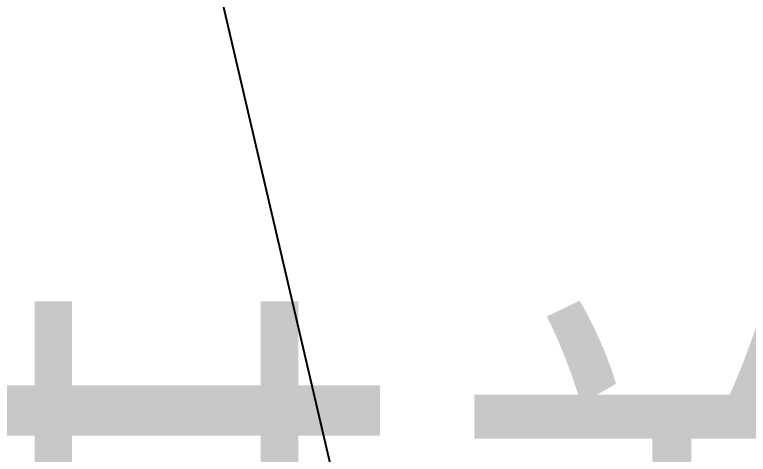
# Model space of a CAD drawing. Header units: inches. Extents: x 0 to 1813292486, y 0 to 3473589894.
# Drawn here: x 600619998 to 600620840, y 3473200096 to 3473200601 of the extents above; entities that cross this region are included whole.
import ezdxf

# ---------------------------------------------------------------- set-up
doc = ezdxf.new("R2010")
doc.units = ezdxf.units.IN
doc.header["$LTSCALE"] = 1000
doc.header["$MEASUREMENT"] = 0
for name, color, linetype in [('A-Anno-Note', 241, 'Continuous'), ('AX-MALL-DIM-P02$0$A-Anno-Note', 241, 'Continuous'), ('AX-MALL-DIM-P02$0$DIM_LEAD', 3, 'Continuous'), ('AX-MALL-P02-200$0$A-Anno-Note', 241, 'Continuous'), ('AX-MALL-WALL-P02$0$A-Anno-Note', 241, 'Continuous'), ('AX-MALL-WALL-P02-QT$0$A-Detl-Patt', 8, 'Continuous'), ('AX-MALL-WALL-P02-QT$0$A-Detl-Thin', 131, 'Continuous')]:
    doc.layers.add(name, color=color, linetype=linetype)
doc.styles.add('AX-MALL-DIM-P02$0$_TCH_DIM', font='gbenor.shx')

# ---------------------------------------------------------------- blocks, each defined once
blk = doc.blocks.new('AX-MALL-WALL-P02-QT$0$tj')
at = {"layer": 'AX-MALL-WALL-P02-QT$0$A-Detl-Patt'}
h = blk.add_hatch(dxfattribs=at)
h.set_pattern_fill('STEEL', color=256, scale=100, angle=50.43184)
h.set_pattern_definition([(75, (-14278.2, 156289.83), (-153.340725, 41.087523), []), (75, (-14317.88, 156358.57), (-153.340725, 41.087523), [])])
edge = h.paths.add_edge_path()
edge.add_arc((274302.95, 370915.37), 354853.23, 270.9601094, 275.9513129)
edge.add_line((311095.32, 17974.67), (323404.29, 17664.9))
edge.add_arc((337498.59, -5423.03), 27049.98, 84.429647, 121.402457, ccw=False)
edge.add_line((340124.27, 21499.21), (352435.62, 23411.52))
edge.add_line((352435.62, 23411.52), (352460.33, 23263.57))
edge.add_arc((262948.98, 558936.34), 543099.99, 279.486523, 288.50533)
edge.add_line((435325.04, 43917.81), (435185.93, 44187.61))
edge.add_arc((262948.98, 558936.34), 542799.99, 279.5181655, 288.5004443, ccw=False)
edge.add_line((352706.54, 23608.96), (352681.73, 23756.89))
edge.add_line((352681.73, 23756.89), (340117.77, 21803.84))
edge.add_arc((337510.1, -5455.01), 27383.3, 84.535526, 121.202684)
edge.add_line((323323.71, 17967.02), (311085.76, 18275.01))
edge.add_arc((274273.81, 371474.54), 355112.69, 270.9641106, 275.9501262, ccw=False)
edge.add_line((280248.98, 16412.11), (280248.98, 16111.96))
blk.add_lwpolyline([(280198.98, 16060.34, 0.021808), (311096.91, 17924.62), (323417.77, 17614.54, -0.162936), (340125.41, 21448.87), (352394.54, 23353.97), (352419.25, 23206.02, 0.039422), (435396.2, 43888.9), (435210.72, 44248.63, -0.039209), (352747.58, 23666.54), (352722.86, 23813.88, 0.001867), (340109.14, 21853.1, 0.160692), (323306.47, 18015.04), (311084.17, 18325.06, -0.021778), (280198.98, 16460.55), (280198.98, 16060.34)], format="xyb", dxfattribs=at)
blk = doc.blocks.new('AX-MALL-WALL-P02-QT')
at = {"layer": 'AX-MALL-WALL-P02-QT$0$A-Detl-Thin', "rotation": 339.5681613091762}
blk.add_blockref('AX-MALL-WALL-P02-QT$0$tj', (600144118.7, 3473128496.29), dxfattribs=at)
blk = doc.blocks.new('AX-MALL-WALL-P02')
at = {"layer": 'AX-MALL-WALL-P02$0$A-Anno-Note'}
blk.add_blockref('AX-MALL-WALL-P02-QT', (0, 0), dxfattribs=at)
blk = doc.blocks.new('AX-MALL-DIM-P02')
at = {"layer": 'AX-MALL-DIM-P02$0$DIM_LEAD'}
blk.add_line((600416621.03, 3473044444.65), (600417396.37, 3473050528.25), dxfattribs=at)
at = {"layer": 'AX-MALL-DIM-P02$0$A-Anno-Note', "style": 'AX-MALL-DIM-P02$0$_TCH_DIM', "width": 0.7}
blk.add_text('变形缝及其盖板', height=607.66, rotation=339.56816, dxfattribs=at).set_placement((600414085.11, 3473047021.81))
blk = doc.blocks.new('AX-MALL-P02-200')
at = {"layer": 'AX-MALL-P02-200$0$A-Anno-Note'}
blk.add_blockref('AX-MALL-WALL-P02', (0, 0), dxfattribs=at)
blk.add_blockref('AX-MALL-DIM-P02', (0, 0), dxfattribs=at)

msp = doc.modelspace()

# ---------------------------------------------------------------- block references
at = {"layer": 'A-Anno-Note', "rotation": 20.43183869077545}
msp.add_blockref('AX-MALL-P02-200', (1250392458.53, 9048125.68), dxfattribs=at)

doc.saveas('drawing.dxf')
